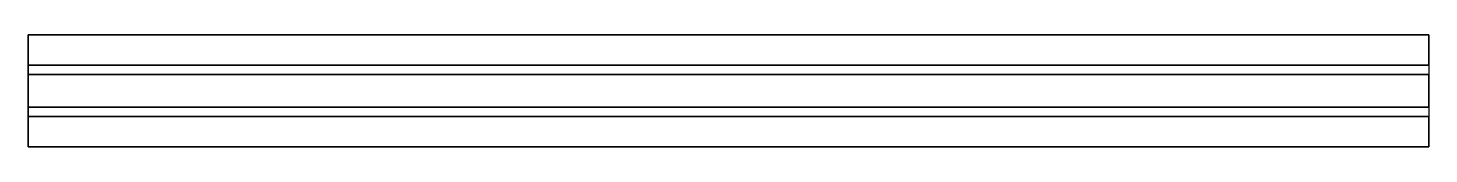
# Model space of a CAD drawing. Extents: x 0 to 150, y -6 to 6.
import ezdxf

# ---------------------------------------------------------------- set-up
doc = ezdxf.new("R2010")
doc.units = 0
doc.header["$MEASUREMENT"] = 0
doc.layers.add('ACESSORIO', color=2, linetype='CONTINUOUS')

msp = doc.modelspace()

# ---------------------------------------------------------------- linework, layer by layer
at = {"layer": 'ACESSORIO', "extrusion": (-1, 0, 0)}
for p, q in [((0, 2.75, 5.5), (0, 6, 5.5)), ((0, 6, 5.5), (0, 6, 6.5)), ((150, 2.75, 5.5), (150, 6, 5.5)), ((150, 6, 5.5), (150, 6, 6.5)), ((0, 2.75, 5.5), (0, 2.75)), ((0, 2.75), (0, -2.75)), ((0, -1.75, 1), (0, 1.75, 1)), ((0, 1.75, 1), (0, 1.75, 6.5)), ((150, 2.75, 5.5), (150, 2.75)), ((150, 2.75), (150, -2.75)), ((150, -1.75, 1), (150, 1.75, 1)), ((150, 1.75, 1), (150, 1.75, 6.5)), ((0, -1.75, 6.5), (0, -1.75, 1)), ((0, -6, 5.5), (0, -2.75, 5.5)), ((0, -2.75), (0, -2.75, 5.5)), ((150, -1.75, 6.5), (150, -1.75, 1)), ((150, -6, 5.5), (150, -2.75, 5.5)), ((150, -2.75), (150, -2.75, 5.5)), ((0, -6, 6.5), (0, -6, 5.5)), ((150, -6, 6.5), (150, -6, 5.5))]:
    msp.add_line(p, q, dxfattribs=at)
at = {"layer": 'ACESSORIO'}
for p, q in [((0, 6, 6.5), (0, 1.75, 6.5)), ((150, 6, 6.5), (150, 1.75, 6.5)), ((0, -1.75, 6.5), (0, -6, 6.5)), ((150, -1.75, 6.5), (150, -6, 6.5))]:
    msp.add_line(p, q, dxfattribs=at)
for points in [[(150, 1.75, 6.5), (0, 1.75, 6.5), (0, 6, 6.5), (150, 6, 6.5)], [(150, 6, 6.5), (0, 6, 6.5), (0, 6, 5.5), (150, 6, 5.5)], [(150, 2.75, 5.5), (0, 2.75, 5.5), (0, 6, 5.5), (150, 6, 5.5)], [(150, 2.75, 5.5), (0, 2.75, 5.5), (0, 2.75), (150, 2.75)], [(0, 2.75), (150, 2.75), (150, -2.75), (0, -2.75)], [(150, 1.75, 6.5), (0, 1.75, 6.5), (0, 1.75, 1), (150, 1.75, 1)], [(150, 1.75, 1), (0, 1.75, 1), (0, -1.75, 1), (150, -1.75, 1)], [(150, -6, 6.5), (0, -6, 6.5), (0, -1.75, 6.5), (150, -1.75, 6.5)], [(150, -1.75, 6.5), (0, -1.75, 6.5), (0, -1.75, 1), (150, -1.75, 1)], [(0, -2.75, 5.5), (150, -2.75, 5.5), (150, -2.75), (0, -2.75)], [(0, -6, 5.5), (150, -6, 5.5), (150, -2.75, 5.5), (0, -2.75, 5.5)], [(0, -6, 6.5), (150, -6, 6.5), (150, -6, 5.5), (0, -6, 5.5)]]:
    msp.add_3dface(points, dxfattribs=at)

doc.saveas('drawing.dxf')
